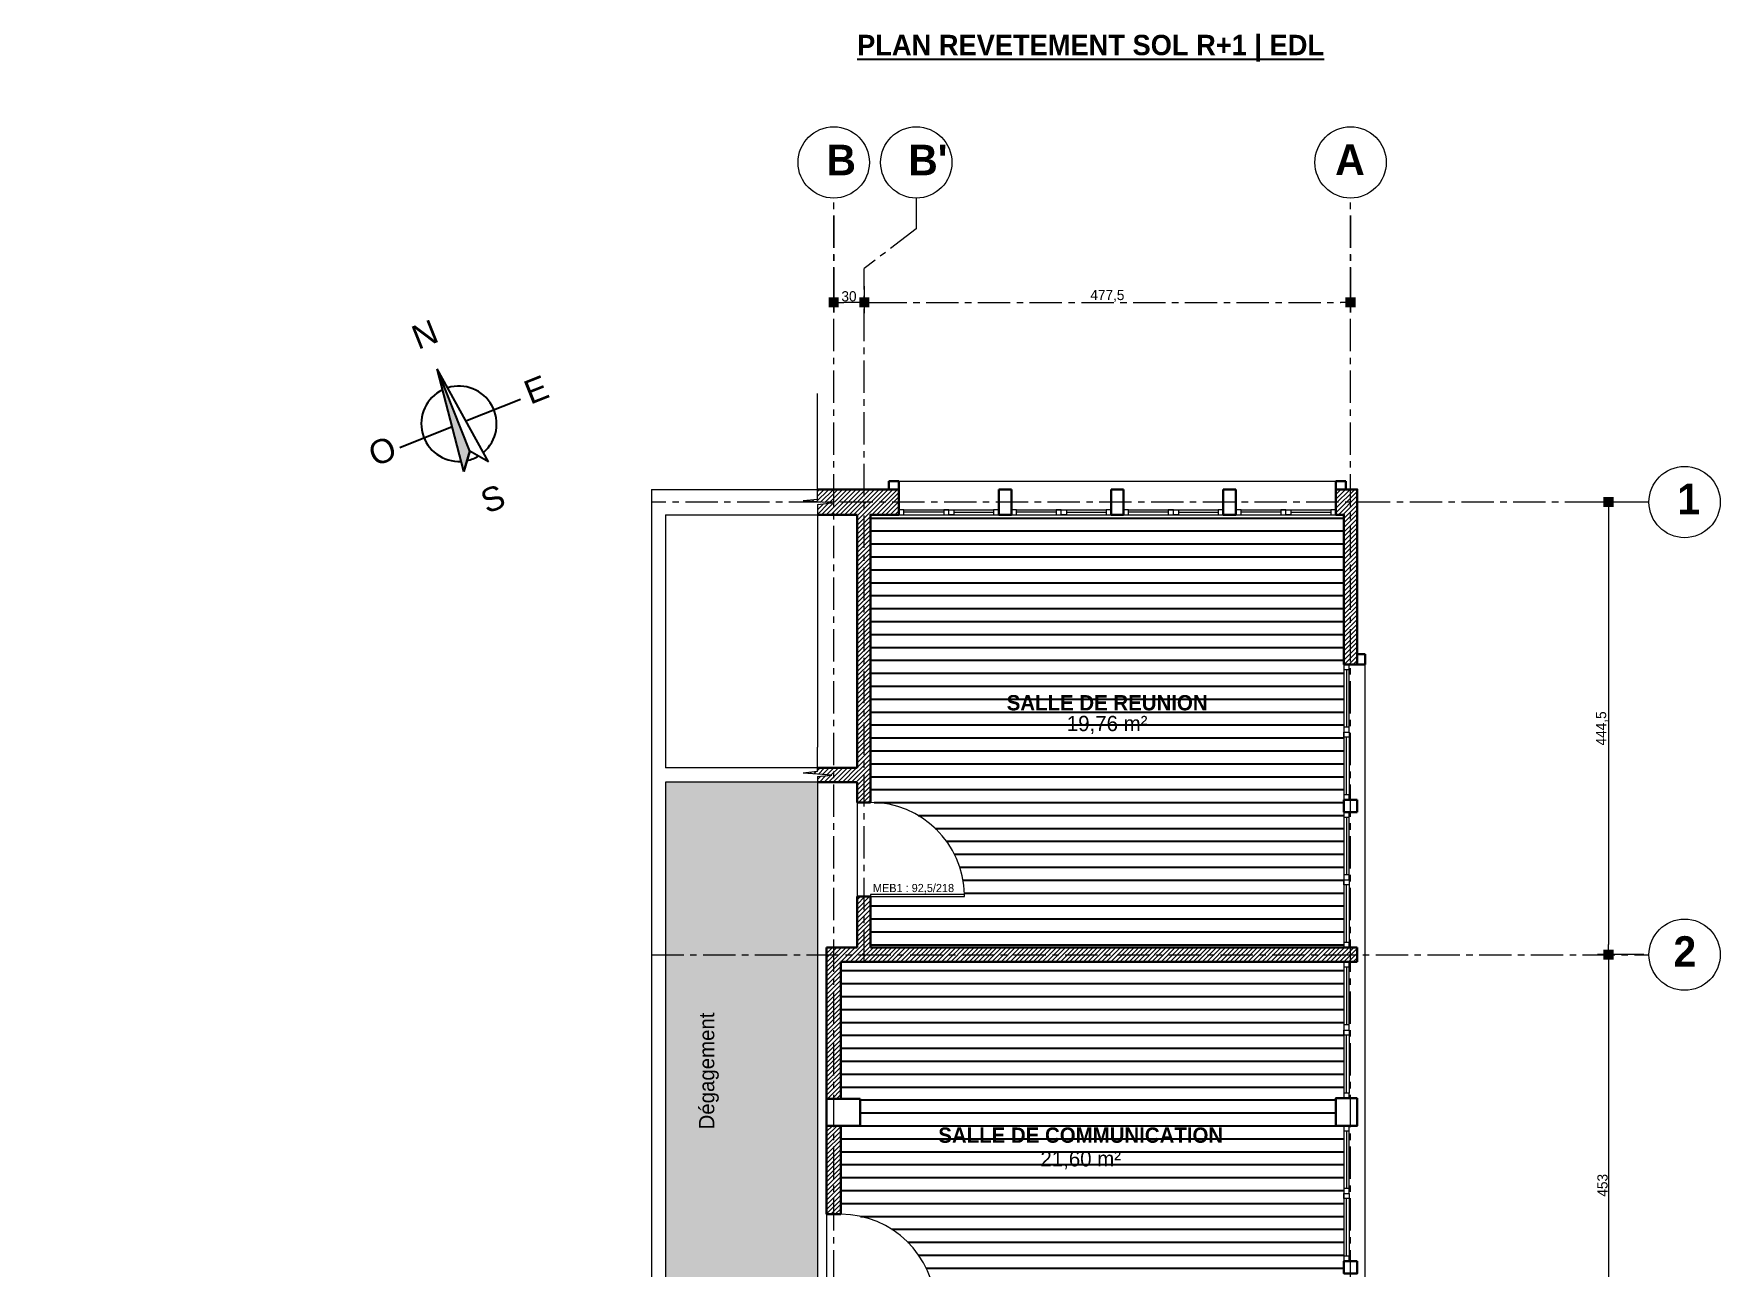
# Model space of a CAD drawing. Header units: centimetres. Extents: x -15293 to 11572, y -4790 to 2619.
# Drawn here: x -9283 to -7627, y 331 to 1542 of the extents above; entities that cross this region are included whole.
import ezdxf

# ---------------------------------------------------------------- set-up
doc = ezdxf.new("R2010")
doc.units = ezdxf.units.CM
doc.linetypes.add('Axe', pattern=[1093.611073, 529.166651, -211.666656, 141.111112, -211.666656])
doc.linetypes.add('CENTER', pattern=[50.8, 31.75, -6.35, 6.35, -6.35])
doc.layers.get('0').update_dxf_attribs({"lineweight": 0})
for name, color, linetype in [('Fenêtre', 132, 'Continuous'), ('MArque de rupture', 7, 'Continuous'), ('Orientation', 7, 'Continuous'), ('TSJ_REVETEMENT', 30, 'Continuous'), ('TSJ_TEXTE', 6, 'Continuous')]:
    doc.layers.add(name, color=color, linetype=linetype)
for name, color, linetype, lineweight in [('Mur', 7, 'Continuous', 30), ('Partie coupée', 7, 'Continuous', 30), ('Poteaux', 7, 'Continuous', 30), ('Symbole de rupture', 6, 'Continuous', 0), ('TSJ_MENUISERIE', 150, 'Continuous', 15), ('TSJ_MUR', 1, 'Continuous', 30), ('TSJ_VUE', 5, 'Continuous', 13)]:
    doc.layers.add(name, color=color, linetype=linetype, lineweight=lineweight)
for name, color, linetype, lineweight, true_color in [('Partie Non étudiée', 7, 'Continuous', 0, 0xa8a8a8), ('TSJ_AXE', 7, 'CENTER', 0, 0xb80000), ('TSJ_DEPOSE', 7, 'Continuous', 30, 0xff8a8a), ('TSJ_HACHURE', 7, 'Axe', 0, 0x969696)]:
    doc.layers.add(name, color=color, linetype=linetype, lineweight=lineweight, true_color=true_color)
doc.styles.add('Arial', font='arial.ttf')
doc.styles.get("Standard").update_dxf_attribs({"font": 'GOTHIC.TTF'})
doc.dimstyles.new('Axe cotation', dxfattribs={"dimtxt": 10, "dimasz": 10, "dimexe": 10.625, "dimexo": 5, "dimtad": 1, "dimtxsty": 'Standard', "dimblk": 'BOXFILLED', "dimcen": 8, "dimadec": 0, "dimazin": 0, "dimtfac": 1, "dimtmove": 0, "dimatfit": 3, "dimldrblk": 'BOXFILLED', "dimfxl": 1, "dimlwd": 9, "dimlwe": 9, "dimarcsym": 0})

# ---------------------------------------------------------------- blocks, each defined once
blk = doc.blocks.new('Marque de rupture')
at = {"layer": 'Symbole de rupture', "lineweight": 20}
for p, q in [((0, -3.6), (0, 20.4)), ((0, -3.6), (-14.1, -5.1)), ((14.1, -7.1), (-14.1, -5.1)), ((0, -8.6), (14.1, -7.1)), ((0, -8.6), (0, -32.6))]:
    blk.add_line(p, q, dxfattribs=at)
blk = doc.blocks.new('_BoxFilled')
at = {"color": 0, "linetype": 'ByBlock', "lineweight": -2}
blk.add_line((-0.5, 0), (-1, 0), dxfattribs=at)
at = {"color": 0, "linetype": 'ByBlock'}
blk.add_solid([(-0.5, 0.5), (0.5, 0.5), (-0.5, -0.5), (0.5, -0.5)], dxfattribs=at)
blk = doc.blocks.new('*D429')
at = {"layer": 'Defpoints', "color": 0, "linetype": 'ByBlock', "transparency": 16777216}
for p in [(-7697, 1082.5), (-7736.8, 638), (-7697, 638)]:
    blk.add_point(p, dxfattribs=at)
at = {"layer": 'TSJ_AXE', "color": 0, "linetype": 'ByBlock', "lineweight": 9, "transparency": 16777216}
for p, q in [((-7702, 1082.5), (-7747.4, 1082.5)), ((-7736.8, 1072.5), (-7736.8, 648)), ((-7702, 638), (-7747.4, 638))]:
    blk.add_line(p, q, dxfattribs=at)
at = {"layer": 'TSJ_AXE', "color": 0, "linetype": 'ByBlock', "lineweight": 9, "transparency": 16777216, "xscale": 10, "yscale": 10, "zscale": 10}
for p, rotation in [((-7736.8, 1082.5), 90), ((-7736.8, 638), 270)]:
    blk.add_blockref('_BoxFilled', p, dxfattribs=dict(at, rotation=rotation))
at = {"layer": 'TSJ_AXE', "color": 0, "linetype": 'ByBlock', "transparency": 16777216, "insert": (-7743.1, 860.2), "char_height": 10, "attachment_point": 5, "rotation": 90}
blk.add_mtext('444,5', dxfattribs=at)
blk = doc.blocks.new('*D430')
at = {"layer": 'Defpoints', "color": 0, "linetype": 'ByBlock', "transparency": 16777216}
for p in [(-7697, 638), (-7736.8, 185), (-7697, 185)]:
    blk.add_point(p, dxfattribs=at)
at = {"layer": 'TSJ_AXE', "color": 0, "linetype": 'ByBlock', "lineweight": 9, "transparency": 16777216}
for p, q in [((-7702, 638), (-7747.4, 638)), ((-7736.8, 628), (-7736.8, 195)), ((-7702, 185), (-7747.4, 185))]:
    blk.add_line(p, q, dxfattribs=at)
at = {"layer": 'TSJ_AXE', "color": 0, "linetype": 'ByBlock', "lineweight": 9, "transparency": 16777216, "xscale": 10, "yscale": 10, "zscale": 10}
for p, rotation in [((-7736.8, 638), 90), ((-7736.8, 185), 270)]:
    blk.add_blockref('_BoxFilled', p, dxfattribs=dict(at, rotation=rotation))
at = {"layer": 'TSJ_AXE', "color": 0, "linetype": 'ByBlock', "transparency": 16777216, "insert": (-7742.6, 411.5), "char_height": 10, "attachment_point": 5, "rotation": 90}
blk.add_mtext('453', dxfattribs=at)
blk = doc.blocks.new('*D427')
at = {"layer": 'Defpoints', "color": 0, "transparency": 16777216}
for p in [(-8497.5, 1368.8), (-8467.5, 1299.6), (-8497.5, 1278.6)]:
    blk.add_point(p, dxfattribs=at)
at = {"layer": 'TSJ_AXE', "color": 0, "lineweight": 9, "transparency": 16777216}
for p, q in [((-8497.5, 1363.8), (-8497.5, 1268)), ((-8467.5, 1294.6), (-8467.5, 1268)), ((-8477.5, 1278.6), (-8487.5, 1278.6))]:
    blk.add_line(p, q, dxfattribs=at)
at = {"layer": 'TSJ_AXE', "color": 0, "lineweight": 9, "transparency": 16777216, "xscale": 10, "yscale": 10, "zscale": 10, "rotation": 180}
blk.add_blockref('_BoxFilled', (-8497.5, 1278.6), dxfattribs=at)
at = {"layer": 'TSJ_AXE', "color": 0, "lineweight": 9, "transparency": 16777216, "xscale": 10, "yscale": 10, "zscale": 10}
blk.add_blockref('_BoxFilled', (-8467.5, 1278.6), dxfattribs=at)
at = {"layer": 'TSJ_AXE', "color": 0, "transparency": 16777216, "insert": (-8482.5, 1284.5), "char_height": 10, "attachment_point": 5}
blk.add_mtext('30', dxfattribs=at)
blk = doc.blocks.new('*D428')
at = {"layer": 'Defpoints', "color": 0, "transparency": 16777216}
for p in [(-7990, 1368.8), (-8467.5, 1299.6), (-7990, 1278.6)]:
    blk.add_point(p, dxfattribs=at)
at = {"layer": 'TSJ_AXE', "color": 0, "lineweight": 9, "transparency": 16777216}
for p, q in [((-7990, 1363.8), (-7990, 1268)), ((-8467.5, 1294.6), (-8467.5, 1268)), ((-8457.5, 1278.6), (-8000, 1278.6))]:
    blk.add_line(p, q, dxfattribs=at)
at = {"layer": 'TSJ_AXE', "color": 0, "lineweight": 9, "transparency": 16777216, "xscale": 10, "yscale": 10, "zscale": 10, "rotation": 180}
blk.add_blockref('_BoxFilled', (-8467.5, 1278.6), dxfattribs=at)
at = {"layer": 'TSJ_AXE', "color": 0, "lineweight": 9, "transparency": 16777216, "xscale": 10, "yscale": 10, "zscale": 10}
blk.add_blockref('_BoxFilled', (-7990, 1278.6), dxfattribs=at)
at = {"layer": 'TSJ_AXE', "color": 0, "transparency": 16777216, "insert": (-8228.8, 1284.9), "char_height": 10, "attachment_point": 5}
blk.add_mtext('477,5', dxfattribs=at)

msp = doc.modelspace()

# ---------------------------------------------------------------- hatches: boundary and pattern name
at = {"true_color": 0xc7c8ca}
h = msp.add_hatch(color=9, dxfattribs=at)
h.dxf.hatch_style = 1
h.paths.add_polyline_path([(-8857.427, 1123.292, -0.04028833), (-8863.321, 1122.473), (-8860.706, 1112.388)])
h.paths.add_polyline_path([(-8854.653, 1132.521), (-8865.378, 1159.426), (-8872.201, 1156.706), (-8863.321, 1122.473, 0.04028833), (-8857.427, 1123.292)])
h.paths.add_polyline_path([(-8879.074, 1193.783, 0.01818794), (-8881.537, 1192.701), (-8872.201, 1156.706), (-8865.378, 1159.426)])
h.paths.add_polyline_path([(-8886.927, 1213.482), (-8881.537, 1192.701, -0.01818794), (-8879.074, 1193.783)])
at = {"layer": 'TSJ_HACHURE', "lineweight": 0, "true_color": 0xc7c8ca}
h = msp.add_hatch(dxfattribs=at)
h.set_pattern_fill('ANSI31', color=9)
h.set_pattern_definition([(45, (-8708.273, 0), (-2.245064, 2.245064), [])])
h.paths.add_polyline_path([(-8474.518, 1069.989), (-8474.518, 821.489), (-8513.518, 821.489), (-8513.518, 817.921), (-8527.659, 816.421), (-8499.376, 814.421), (-8513.518, 812.921), (-8513.518, 807.489), (-8474.518, 807.489), (-8474.518, 787.489), (-8461.518, 787.489), (-8461.518, 1069.989), (-8433.518, 1069.989), (-8433.518, 1094.989), (-8513.518, 1094.989), (-8513.518, 1085.17), (-8527.659, 1083.67), (-8499.376, 1081.67), (-8513.518, 1080.17), (-8513.518, 1069.989)])
h.paths.add_polyline_path([(-7983.518, 1094.989), (-8004.518, 1094.989), (-8004.518, 1069.989), (-7996.518, 1069.989), (-7996.518, 922.989), (-7983.518, 922.989)])
h.paths.add_polyline_path([(-7983.518, 630.989), (-7983.518, 644.989), (-8461.518, 644.989), (-8461.518, 694.989), (-8474.518, 694.989), (-8474.518, 644.989), (-8504.518, 644.989), (-8504.518, 496.489), (-8490.518, 496.489), (-8490.518, 630.989)])
h.paths.add_polyline_path([(-8490.518, 469.989), (-8504.518, 469.989), (-8504.518, 382.989), (-8490.518, 382.989)])
h.paths.add_polyline_path([(-8490.518, 289.989), (-8504.518, 289.989), (-8504.518, 191.989), (-8513.518, 191.989), (-8513.518, 188.421), (-8522.518, 187.466), (-8522.518, 186.557), (-8499.376, 184.921), (-8513.518, 183.421), (-8513.518, 177.989), (-8461.518, 177.989), (-8461.518, -7.011), (-8447.518, -7.011), (-8447.518, 177.989), (-7983.518, 177.989), (-7983.518, 191.989), (-8490.518, 191.989)])
h.paths.add_polyline_path([(-7983.518, 43.989), (-7996.518, 43.989), (-7996.518, -105.011), (-8447.518, -105.011), (-8447.518, -90.011), (-8461.518, -90.011), (-8461.518, -105.011), (-8513.518, -105.011), (-8513.518, -108.579), (-8522.518, -109.534), (-8522.518, -110.443), (-8499.376, -112.079), (-8513.518, -113.579), (-8513.518, -119.011), (-7996.518, -119.011), (-7996.518, -199.011), (-7983.518, -199.011)])
h.paths.add_polyline_path([(-7983.518, -307.011), (-7996.518, -307.011), (-7996.518, -387.011), (-8513.518, -387.011), (-8513.518, -390.579), (-8527.659, -392.079), (-8499.376, -394.079), (-8513.518, -395.579), (-8513.518, -401.011), (-7996.518, -401.011), (-7996.518, -421.011), (-7992.518, -421.011), (-7991.018, -435.153), (-7989.018, -406.869), (-7987.518, -421.011), (-7983.518, -421.011)])
at = {"layer": 'TSJ_REVETEMENT'}
h = msp.add_hatch(dxfattribs=at)
h.set_pattern_fill('ANSI31', color=256, scale=4, angle=135)
h.paths.add_polyline_path([(-9876.568, 469.989), (-9884.568, 469.989), (-9884.568, 496.989), (-9876.568, 496.989), (-9876.568, 501.989), (-9876.568, 630.989), (-10370.568, 630.989), (-10370.568, 496.489), (-10351.568, 496.489), (-10351.568, 469.989), (-10370.568, 469.989), (-10370.568, 383.989, -0.40452533), (-10276.568, 292.989), (-10276.568, 289.989), (-10370.568, 289.989), (-10370.568, 191.989), (-9876.568, 191.989), (-9876.568, 196.989), (-9876.568, 324.989), (-9876.568, 336.989), (-9876.568, 341.989)])
h.paths.add_polyline_path([(-10839.11, -727.19), (-10938.979, -727.19), (-10938.979, -770.337), (-10839.11, -770.337)])
h.paths.add_polyline_path([(-7996.518, 324.989), (-7996.518, 336.989), (-7996.518, 341.989), (-7996.518, 469.989), (-8004.518, 469.989), (-8004.518, 496.989), (-7996.518, 496.989), (-7996.518, 501.989), (-7996.518, 630.989), (-8461.518, 630.989), (-8490.518, 630.989), (-8490.518, 496.489), (-8471.518, 496.489), (-8471.518, 469.989), (-8490.518, 469.989), (-8490.518, 382.989, -0.40776186), (-8397.518, 291.989), (-8397.518, 289.989), (-8490.518, 289.989), (-8490.518, 191.989), (-7996.518, 191.989), (-7996.518, 196.989)])
h.paths.add_polyline_path([(-7996.518, 1069.989), (-8004.518, 1069.989), (-8009.518, 1069.989), (-8102.518, 1069.989), (-8115.018, 1069.989), (-8120.018, 1069.989), (-8213.018, 1069.989), (-8225.018, 1069.989), (-8230.018, 1069.989), (-8323.018, 1069.989), (-8335.518, 1069.989), (-8340.518, 1069.989), (-8433.518, 1069.989), (-8461.518, 1069.989), (-8461.518, 787.489, -0.40772614), (-8369.018, 696.989), (-8369.018, 694.989), (-8461.518, 694.989), (-8461.518, 644.989), (-7996.518, 644.989), (-7996.518, 649.989), (-7996.518, 777.989), (-7996.518, 789.989), (-7996.518, 794.989), (-7996.518, 922.989)])
h.paths.add_polyline_path([(-8878.784, 25.003), (-8978.654, 25.003), (-8978.654, -18.144), (-8878.784, -18.144)])
h.paths.add_polyline_path([(-8276.248, 848.484), (-8184.367, 848.484), (-8184.367, 880.865), (-8276.248, 880.865)], flags=24)
h.paths.add_polyline_path([(-8323.787, 869.447), (-8132.953, 869.447), (-8132.953, 902.266), (-8323.787, 902.266)], flags=24)
h.paths.add_polyline_path([(-8301.014, 421.008), (-8209.133, 421.008), (-8209.133, 453.389), (-8301.014, 453.389)], flags=24)
h.paths.add_polyline_path([(-8397.117, 444.811), (-8111.5, 444.811), (-8111.5, 477.63), (-8397.117, 477.63)], flags=24)
h.paths.add_polyline_path([(-10169.449, 456.561), (-10077.567, 456.561), (-10077.567, 488.942), (-10169.449, 488.942)], flags=24)
h.paths.add_polyline_path([(-10305.141, 478.903), (-9955.609, 478.903), (-9955.609, 511.723), (-10305.141, 511.723)], flags=24)
h = msp.add_hatch(dxfattribs=at)
h.set_pattern_fill('ANGLE', color=256, scale=3)
h.set_pattern_definition([(0, (0, 0), (0, 20.955), [15.24, -5.715]), (90, (0, 0), (-20.955, 1e-15), [15.24, -5.715])])
h.paths.add_polyline_path([(-9876.568, -401.011), (-10370.568, -401.011), (-10370.568, -563.011, -0.40452533), (-10276.568, -654.011), (-10276.568, -657.011), (-10370.568, -657.011), (-10370.568, -675.011), (-9876.568, -675.011), (-9876.568, -670.011), (-9876.568, -542.011)])
h.paths.add_polyline_path([(-9876.568, 43.989), (-9876.568, 48.989), (-9876.568, 177.989), (-10370.568, 177.989), (-10370.568, 4.989, -0.40407836), (-10280.568, -82.011), (-10280.568, -85.011), (-10370.568, -85.011), (-10370.568, -105.011), (-9876.568, -105.011)])
h.paths.add_polyline_path([(-8513.518, 788.921), (-8513.518, 807.489), (-8662.518, 807.489), (-8662.518, 637.989), (-8513.518, 637.989)])
h.paths.add_polyline_path([(-8513.518, 637.989), (-8662.518, 637.989), (-8662.518, 191.989), (-8644.518, 191.989), (-8644.518, 253.062, -0.40340918), (-8583.518, 194.321, -0.40340918), (-8522.518, 253.062), (-8522.518, 191.989), (-8513.518, 191.989)])
h.paths.add_polyline_path([(-8513.518, 159.421), (-8513.518, 177.989), (-8522.518, 177.989), (-8522.518, 184.989), (-8644.518, 184.989), (-8644.518, 177.989), (-8662.518, 177.989), (-8662.518, -105.011), (-8644.518, -105.011), (-8644.518, -43.938, -0.40340918), (-8583.518, -102.679, -0.40340918), (-8522.518, -43.938), (-8522.518, -105.011), (-8513.518, -105.011)])
h.paths.add_polyline_path([(-8513.518, -137.579), (-8513.518, -119.011), (-8522.518, -119.011), (-8522.518, -112.011), (-8644.518, -112.011), (-8644.518, -119.011), (-8662.518, -119.011), (-8662.518, -387.011), (-8647.518, -387.011), (-8647.518, -327.435, -0.40612344), (-8588.018, -385.316, -0.40612344), (-8528.518, -327.435), (-8528.518, -387.011), (-8513.518, -387.011)])
h.paths.add_polyline_path([(-10280.568, -119.011), (-10370.568, -119.011), (-10370.568, -387.011), (-10280.568, -387.011), (-10280.568, -325.511), (-10324.444, -325.511), (-10325.568, -181.721), (-10280.568, -181.689)])
h.paths.add_polyline_path([(-10280.568, -181.689), (-10325.568, -181.721), (-10324.444, -325.511), (-10280.568, -325.511), (-10280.568, -275.011), (-10287.568, -275.011, -0.41421356), (-10291.568, -271.011), (-10291.568, -235.011, -0.41421356), (-10287.568, -231.011), (-10280.568, -231.011)], flags=17)
h.paths.add_polyline_path([(-10249.568, -119.011), (-10280.568, -119.011), (-10280.568, -181.689), (-10249.568, -181.668)])
h.paths.add_polyline_path([(-10249.568, -181.668), (-10280.568, -181.689), (-10280.568, -231.011), (-10249.568, -231.011)], flags=17)
h.paths.add_polyline_path([(-10218.568, -119.011), (-10249.568, -119.011), (-10249.568, -181.668), (-10218.568, -181.646)], flags=17)
h.paths.add_polyline_path([(-10218.568, -181.646), (-10249.568, -181.668), (-10249.568, -231.011), (-10218.568, -231.011)], flags=17)
h.paths.add_polyline_path([(-10187.568, -119.011), (-10218.568, -119.011), (-10218.568, -181.646), (-10187.568, -181.624)], flags=17)
h.paths.add_polyline_path([(-10187.568, -181.624), (-10218.568, -181.646), (-10218.568, -231.011), (-10187.568, -231.011)], flags=17)
h.paths.add_polyline_path([(-10156.568, -119.011), (-10187.568, -119.011), (-10187.568, -181.624), (-10156.568, -181.603)], flags=17)
h.paths.add_polyline_path([(-10156.568, -181.603), (-10187.568, -181.624), (-10187.568, -231.011), (-10156.568, -231.011)], flags=17)
h.paths.add_polyline_path([(-10125.568, -119.011), (-10156.568, -119.011), (-10156.568, -181.603), (-10125.568, -181.581)], flags=17)
h.paths.add_polyline_path([(-10125.568, -181.581), (-10156.568, -181.603), (-10156.568, -231.011), (-10125.568, -231.011)], flags=17)
h.paths.add_polyline_path([(-10094.568, -119.011), (-10125.568, -119.011), (-10125.568, -181.581), (-10094.568, -181.559)])
h.paths.add_polyline_path([(-10094.568, -181.559), (-10125.568, -181.581), (-10125.568, -231.011), (-10094.568, -231.011)], flags=17)
h.paths.add_polyline_path([(-10063.568, -119.011), (-10094.568, -119.011), (-10094.568, -181.559), (-10063.568, -181.538)])
h.paths.add_polyline_path([(-10063.568, -181.538), (-10094.568, -181.559), (-10094.568, -231.011), (-10063.568, -231.011)], flags=17)
h.paths.add_polyline_path([(-10032.568, -119.011), (-10063.568, -119.011), (-10063.568, -181.538), (-10032.568, -181.516)])
h.paths.add_polyline_path([(-10032.568, -181.516), (-10063.568, -181.538), (-10063.568, -231.011), (-10032.568, -231.011)], flags=17)
h.paths.add_polyline_path([(-9876.568, -119.011), (-10032.568, -119.011), (-10032.568, -181.516), (-10025.568, -181.511, -1), (-10009.568, -181.511, -1), (-10025.568, -181.511), (-10032.568, -181.516), (-10032.568, -231.011), (-10025.568, -231.011, -0.41421356), (-10021.568, -235.011, -0.41421356), (-10025.568, -239.011), (-10032.568, -239.011), (-10032.568, -244.011), (-10280.568, -244.011), (-10280.568, -264.011), (-10032.568, -264.011), (-10032.568, -325.511), (-10025.568, -325.511), (-10025.568, -314.683), (-10014.684, -325.566), (-10025.568, -336.289), (-10025.568, -325.511), (-10032.568, -325.511), (-10032.568, -387.011), (-9876.568, -387.011), (-9876.568, -303.011, -0.40512645), (-9976.568, -206.011), (-9976.568, -203.011), (-9876.568, -203.011)])
h.paths.add_polyline_path([(-10050.568, -1165.011), (-10064.568, -1165.011), (-10064.568, -1142.011), (-10370.568, -1142.011), (-10370.568, -1164.011), (-10280.568, -1164.011), (-10280.568, -1167.011, -0.40407836), (-10370.568, -1254.011), (-10370.568, -1269.011), (-10064.568, -1248.011), (-10064.568, -1235.011), (-10050.568, -1235.011, 0.40171217), (-9980.632, -1168.011), (-10050.568, -1168.011)])
h.paths.add_polyline_path([(-9877.568, -1142.011), (-10050.568, -1142.011), (-10050.568, -1165.011), (-9980.568, -1165.011), (-9980.568, -1168.011), (-9980.632, -1168.011, -0.40171217), (-10050.568, -1235.011), (-10050.568, -1280.011), (-9963.573, -1280.011), (-9963.068, -1272.869), (-9962.311, -1280.011), (-9877.568, -1280.011)])
h.paths.add_polyline_path([(-10839.11, -648.162), (-10938.979, -648.162), (-10938.979, -691.309), (-10839.11, -691.309)])
h.paths.add_polyline_path([(-8497.518, -119.011), (-8513.518, -119.011), (-8513.518, -137.579), (-8513.518, -387.011), (-8497.518, -387.011)])
h.paths.add_polyline_path([(-8454.518, -119.011), (-8497.518, -119.011), (-8497.518, -387.011), (-8454.518, -387.011)])
h.paths.add_polyline_path([(-8224.018, -181.511), (-8231.018, -181.511, -1), (-8247.018, -181.511, -1), (-8231.018, -181.511), (-8224.018, -181.511), (-8224.018, -119.011), (-8454.518, -119.011), (-8454.518, -387.011), (-8420.018, -387.011), (-8420.018, -237.011, -0.41421356), (-8416.018, -233.011), (-8224.018, -233.011)])
h.paths.add_polyline_path([(-8191.518, -119.011), (-8224.018, -119.011), (-8224.018, -181.511), (-8191.518, -181.511)])
h.paths.add_polyline_path([(-8159.018, -119.011), (-8191.518, -119.011), (-8191.518, -181.511), (-8159.018, -181.511)])
h.paths.add_polyline_path([(-8126.518, -119.011), (-8159.018, -119.011), (-8159.018, -181.511), (-8126.518, -181.511)])
h.paths.add_polyline_path([(-8191.518, -181.511), (-8224.018, -181.511), (-8224.018, -233.011), (-8191.518, -233.011)])
h.paths.add_polyline_path([(-8159.018, -181.511), (-8191.518, -181.511), (-8191.518, -233.011), (-8159.018, -233.011)])
h.paths.add_polyline_path([(-8126.518, -181.511), (-8159.018, -181.511), (-8159.018, -233.011), (-8126.518, -233.011)])
h.paths.add_polyline_path([(-7996.518, -119.011), (-8126.518, -119.011), (-8126.518, -181.511), (-8061.518, -181.511), (-8061.518, -325.593), (-8126.518, -325.593), (-8126.518, -387.011), (-7996.518, -387.011), (-7996.518, -307.011), (-7996.518, -302.011), (-7996.518, -199.011)])
h.paths.add_polyline_path([(-8061.518, -181.511), (-8126.518, -181.511), (-8126.518, -233.011), (-8119.518, -233.011, -0.41421356), (-8115.518, -237.011), (-8115.518, -271.011, -0.41421356), (-8119.518, -275.011), (-8126.518, -275.011), (-8126.518, -325.593), (-8061.518, -325.593)], flags=17)
h.paths.add_polyline_path([(-8126.518, -325.593), (-8159.018, -325.593), (-8159.018, -387.011), (-8126.518, -387.011)])
h.paths.add_polyline_path([(-8126.518, -275.011), (-8159.018, -275.011), (-8159.018, -325.593), (-8126.518, -325.593)])
h.paths.add_polyline_path([(-8159.018, -275.011), (-8191.518, -275.011), (-8191.518, -325.593), (-8159.018, -325.593)])
h.paths.add_polyline_path([(-8159.018, -325.593), (-8191.518, -325.593), (-8191.518, -387.011), (-8159.018, -387.011)])
h.paths.add_polyline_path([(-8191.518, -325.593), (-8224.018, -325.593), (-8224.018, -387.011), (-8191.518, -387.011)])
h.paths.add_polyline_path([(-8191.518, -275.011), (-8224.018, -275.011), (-8224.018, -325.593), (-8191.518, -325.593)])
h.paths.add_polyline_path([(-8224.018, -275.011), (-8256.518, -275.011), (-8256.518, -325.593), (-8224.018, -325.593)], flags=17)
h.paths.add_polyline_path([(-8224.018, -325.593), (-8256.518, -325.593), (-8256.518, -387.011), (-8224.018, -387.011)], flags=16)
h.paths.add_polyline_path([(-8256.518, -325.593), (-8289.018, -325.593), (-8289.018, -387.011), (-8256.518, -387.011)], flags=16)
h.paths.add_polyline_path([(-8256.518, -275.011), (-8289.018, -275.011), (-8289.018, -325.593), (-8256.518, -325.593)], flags=17)
h.paths.add_polyline_path([(-8289.018, -275.011), (-8321.518, -275.011), (-8321.518, -325.593), (-8289.018, -325.593)], flags=17)
h.paths.add_polyline_path([(-8289.018, -325.593), (-8321.518, -325.593), (-8321.518, -387.011), (-8289.018, -387.011)], flags=17)
h.paths.add_polyline_path([(-8321.518, -325.593), (-8354.018, -325.593), (-8354.018, -387.011), (-8321.518, -387.011)], flags=17)
h.paths.add_polyline_path([(-8321.518, -275.011), (-8354.018, -275.011), (-8354.018, -325.593), (-8321.518, -325.593)], flags=17)
h.paths.add_polyline_path([(-8354.018, -275.011), (-8386.518, -275.011), (-8386.518, -325.593), (-8354.018, -325.593)], flags=17)
h.paths.add_polyline_path([(-8354.018, -325.593), (-8386.518, -325.593), (-8386.518, -387.011), (-8354.018, -387.011)])
h.paths.add_polyline_path([(-8386.518, -325.593), (-8392.712, -325.593), (-8392.712, -336.371), (-8403.596, -325.648), (-8392.712, -314.764), (-8392.712, -325.593), (-8386.518, -325.593), (-8386.518, -275.011), (-8409.018, -275.011), (-8409.018, -387.011), (-8386.518, -387.011)], flags=17)
h.paths.add_polyline_path([(-8878.784, 104.032), (-8978.654, 104.032), (-8978.654, 60.885), (-8878.784, 60.885)])
h.paths.add_polyline_path([(-7996.518, 43.989), (-7996.518, 48.989), (-7996.518, 177.989), (-8447.518, 177.989), (-8447.518, -7.011, -0.40318823), (-8364.518, -87.011), (-8364.518, -90.011), (-8447.518, -90.011), (-8447.518, -105.011), (-7996.518, -105.011)])
h.paths.add_polyline_path([(-8084.98, -103.754), (-8084.98, -83.322), (-8106.567, -83.322), (-8106.567, -103.754)], flags=24)
h.paths.add_polyline_path([(-8280.786, 73.396), (-8188.905, 73.396), (-8188.905, 105.777), (-8280.786, 105.777)], flags=24)
h.paths.add_polyline_path([(-8433.889, 94.359), (-8009.193, 94.359), (-8009.193, 127.179), (-8433.889, 127.179)], flags=24)
h.paths.add_polyline_path([(-8257.963, -327.17), (-8196.065, -327.17), (-8196.065, -309.9), (-8257.963, -309.9)], flags=9)
h.paths.add_polyline_path([(-10236.733, -1239.518), (-10156.425, -1239.518), (-10156.425, -1207.137), (-10236.733, -1207.137)], flags=24)
h.paths.add_polyline_path([(-10257.036, -1221.449), (-10135.114, -1221.449), (-10135.114, -1188.63), (-10257.036, -1188.63)], flags=24)
h.paths.add_polyline_path([(-10062.09, -1181.958), (-9981.249, -1181.958), (-9981.249, -1164.688), (-10062.09, -1164.688)], flags=24)
h.paths.add_polyline_path([(-9997.57, -1261.363), (-9917.262, -1261.363), (-9917.262, -1228.982), (-9997.57, -1228.982)], flags=24)
h.paths.add_polyline_path([(-9997.584, -1239.558), (-9920.754, -1239.558), (-9920.754, -1181.739), (-9997.584, -1181.739)], flags=24)
h.paths.add_polyline_path([(-8605.667, 450.35), (-8605.667, 595.879), (-8638.048, 595.879), (-8638.048, 450.35)], flags=24)
h.paths.add_polyline_path([(-8571.989, 3.919), (-8571.989, 149.447), (-8604.37, 149.447), (-8604.37, 3.919)], flags=24)
h.paths.add_polyline_path([(-10167.436, 33.333), (-10075.555, 33.333), (-10075.555, 65.714), (-10167.436, 65.714)], flags=24)
h.paths.add_polyline_path([(-10315.519, 55.753), (-9908.362, 55.753), (-9908.362, 113.95), (-10315.519, 113.95)], flags=24)
h.paths.add_polyline_path([(-10172.799, -582.984), (-10080.917, -582.984), (-10080.917, -550.603), (-10172.799, -550.603)], flags=24)
h.paths.add_polyline_path([(-10221.035, -562.786), (-10026.866, -562.786), (-10026.866, -529.966), (-10221.035, -529.966)], flags=24)

# ---------------------------------------------------------------- linework, layer by layer
at = {"layer": 'Fenêtre'}
msp.add_line((-7996.518, 789.989), (-7996.518, 789.989), dxfattribs=at)
at = {"layer": 'MArque de rupture', "lineweight": 0}
for p, q in [((-8513.518, 1109.17), (-8513.518, 1189.17)), ((-8513.518, 1056.17), (-8513.518, 841.921)), ((-8513.518, 788.921), (-8513.518, 191.989))]:
    msp.add_line(p, q, dxfattribs=at)
at = {"layer": 'Mur'}
for p, q in [((-8461.518, 1094.989), (-8461.518, 1094.989)), ((-7983.518, 644.989), (-7983.518, 644.989))]:
    msp.add_line(p, q, dxfattribs=at)
at = {"layer": 'Orientation', "transparency": 33554687}
for p, q in [((-8860.706, 1112.388), (-8886.927, 1213.482)), ((-8854.653, 1132.521), (-8860.706, 1112.388))]:
    msp.add_line(p, q, dxfattribs=at)
for points in [[(-8860.706, 1112.388), (-8886.927, 1213.482)], [(-8836.409, 1122.073), (-8886.927, 1213.482)], [(-8854.653, 1132.521), (-8886.927, 1213.482)], [(-8858.555, 1162.146), (-8805.116, 1183.449)], [(-8923.607, 1136.214), (-8872.201, 1156.706)], [(-8860.706, 1112.388), (-8854.653, 1132.521)], [(-8836.409, 1122.073), (-8854.653, 1132.521)]]:
    msp.add_lwpolyline(points, dxfattribs=at)
for start, end in [(115.782861, 273.298388), (310.411084, 107.444192), (282.526802, 301.155157)]:
    msp.add_arc((-8865.449, 1159.398), 36.986, start, end, dxfattribs=at)
at = {"layer": 'Partie coupée'}
for p, q in [((-8443.518, 1094.989), (-8443.518, 1102.989)), ((-8443.518, 1102.989), (-8433.518, 1102.989)), ((-8433.518, 1094.989), (-8433.518, 1102.989)), ((-8004.518, 1102.989), (-8004.518, 1094.989)), ((-7994.518, 1102.989), (-8004.518, 1102.989)), ((-7994.518, 1102.989), (-7994.518, 1094.989)), ((-7975.518, 932.989), (-7983.518, 932.989)), ((-7975.518, 922.989), (-7975.518, 932.989)), ((-7975.518, 922.989), (-7983.518, 922.989))]:
    msp.add_line(p, q, dxfattribs=at)
at = {"layer": 'Partie Non étudiée'}
for p, q in [((-8676.518, 1094.989), (-8676.518, -421.011)), ((-8676.518, 1094.989), (-8513.518, 1094.989)), ((-8662.518, 1069.989), (-8662.518, 821.489)), ((-8662.518, 1069.989), (-8513.518, 1069.989)), ((-8513.518, 821.489), (-8662.518, 821.489)), ((-8662.518, 807.489), (-8662.518, 191.989)), ((-8513.518, 807.489), (-8662.518, 807.489))]:
    msp.add_line(p, q, dxfattribs=at)
at = {"layer": 'Poteaux'}
for p, q in [((-8335.518, 1069.989), (-8335.518, 1094.989)), ((-8323.018, 1069.989), (-8323.018, 1094.989)), ((-8225.018, 1069.989), (-8225.018, 1094.989)), ((-8213.018, 1069.989), (-8213.018, 1094.989)), ((-8115.018, 1069.989), (-8115.018, 1094.989)), ((-8102.518, 1069.989), (-8102.518, 1094.989)), ((-7996.518, 789.989), (-7983.518, 789.989)), ((-7996.518, 777.989), (-7983.518, 777.989)), ((-8471.518, 496.489), (-8504.518, 496.489)), ((-8504.518, 496.489), (-8504.518, 469.989)), ((-8471.518, 469.989), (-8504.518, 469.989))]:
    msp.add_line(p, q, dxfattribs=at)
for points in [[(-8323.018, 1094.989), (-8335.518, 1094.989)], [(-8213.018, 1094.989), (-8225.018, 1094.989)], [(-8102.518, 1094.989), (-8115.018, 1094.989)], [(-8323.018, 1069.989), (-8335.518, 1069.989)], [(-8213.018, 1069.989), (-8225.018, 1069.989)], [(-8102.518, 1069.989), (-8115.018, 1069.989)], [(-7996.518, 777.989), (-7996.518, 789.989)], [(-7983.518, 777.989), (-7983.518, 789.989)], [(-8471.518, 469.989), (-8471.518, 496.489)]]:
    msp.add_lwpolyline(points, dxfattribs=at)
for points in [[(-7983.518, 496.989), (-8004.518, 496.989), (-8004.518, 469.989), (-7983.518, 469.989)], [(-7983.518, 336.989), (-7996.518, 336.989), (-7996.518, 324.989), (-7983.518, 324.989)]]:
    msp.add_lwpolyline(points, close=True, dxfattribs=at)
at = {"layer": 'TSJ_AXE'}
for p, q in [((-8497.518, -649.005), (-8497.518, 1381.049)), ((-8416.422, 1381.049), (-8416.422, 1350.814)), ((-7990.018, -649.005), (-7990.018, 1381.049)), ((-8416.422, 1350.814), (-8467.518, 1311.884)), ((-8467.518, 630.989), (-8467.518, 1311.884)), ((-8004.518, 1069.989), (-8004.518, 1094.989)), ((-7697.002, 1082.489), (-8676.518, 1082.489)), ((-8676.518, 637.989), (-7697.002, 637.989))]:
    msp.add_line(p, q, dxfattribs=at)
at = {"layer": 'TSJ_AXE', "linetype": 'ByBlock'}
for centre in [(-8497.518, 1416.049), (-8416.422, 1416.049), (-7990.018, 1416.049), (-7662.002, 1082.489), (-7662.002, 637.989)]:
    msp.add_circle(centre, 35, dxfattribs=at)
at = {"layer": 'TSJ_DEPOSE'}
for p, q in [((-8461.518, 644.989), (-7983.518, 644.989)), ((-8461.518, 630.989), (-7983.518, 630.989)), ((-7983.518, 630.989), (-7983.518, 644.989))]:
    msp.add_line(p, q, dxfattribs=at)
at = {"layer": 'TSJ_MENUISERIE', "lineweight": 20}
for p, q in [((-8433.518, 1069.989), (-8335.518, 1069.989)), ((-8428.518, 1074.989), (-8340.518, 1074.989)), ((-8389.518, 1072.489), (-8428.518, 1072.489)), ((-8379.518, 1072.489), (-8340.518, 1072.489)), ((-8323.018, 1069.989), (-8225.018, 1069.989)), ((-8318.018, 1074.989), (-8230.018, 1074.989)), ((-8279.018, 1072.489), (-8318.018, 1072.489)), ((-8269.018, 1072.489), (-8230.018, 1072.489)), ((-8213.018, 1069.989), (-8115.018, 1069.989)), ((-8208.018, 1074.989), (-8120.018, 1074.989)), ((-8169.018, 1072.489), (-8208.018, 1072.489)), ((-8159.018, 1072.489), (-8120.018, 1072.489)), ((-8102.518, 1069.989), (-8004.518, 1069.989)), ((-8097.518, 1074.989), (-8009.518, 1074.989)), ((-8058.518, 1072.489), (-8097.518, 1072.489)), ((-8048.518, 1072.489), (-8009.518, 1072.489)), ((-7996.518, 922.989), (-7996.518, 789.989)), ((-7994.018, 917.989), (-7994.018, 861.489)), ((-7991.518, 861.489), (-7991.518, 917.989)), ((-7994.018, 794.989), (-7994.018, 851.489)), ((-7991.518, 851.489), (-7991.518, 794.989)), ((-7996.518, 777.989), (-7996.518, 644.989)), ((-7994.018, 772.989), (-7994.018, 716.489)), ((-7991.518, 716.489), (-7991.518, 772.989)), ((-8369.018, 696.989), (-8461.518, 696.989)), ((-8461.518, 696.989), (-8461.518, 694.989)), ((-8369.018, 694.989), (-8369.018, 696.989)), ((-7994.018, 649.989), (-7994.018, 706.489)), ((-7991.518, 706.489), (-7991.518, 649.989)), ((-8461.518, 694.989), (-8369.018, 694.989)), ((-7996.518, 630.989), (-7996.518, 496.989)), ((-7994.018, 625.989), (-7994.018, 568.989)), ((-7991.518, 568.989), (-7991.518, 625.989)), ((-7994.018, 501.989), (-7994.018, 558.989)), ((-7991.518, 558.989), (-7991.518, 501.989)), ((-7996.518, 469.989), (-7996.518, 336.989)), ((-7994.018, 464.989), (-7994.018, 408.489)), ((-7991.518, 408.489), (-7991.518, 464.989)), ((-7994.018, 341.989), (-7994.018, 398.489)), ((-7991.518, 398.489), (-7991.518, 341.989))]:
    msp.add_line(p, q, dxfattribs=at)
at = {"layer": 'TSJ_MENUISERIE'}
msp.add_line((-8369.018, 694.989), (-8369.018, 695.009), dxfattribs=at)
at = {"layer": 'TSJ_MENUISERIE', "lineweight": 20}
for points in [[(-8433.518, 1069.989), (-8428.518, 1069.989), (-8428.518, 1074.989), (-8433.518, 1074.989)], [(-8335.518, 1074.989), (-8340.518, 1074.989), (-8340.518, 1069.989), (-8335.518, 1069.989)], [(-8323.018, 1069.989), (-8318.018, 1069.989), (-8318.018, 1074.989), (-8323.018, 1074.989)], [(-8225.018, 1074.989), (-8230.018, 1074.989), (-8230.018, 1069.989), (-8225.018, 1069.989)], [(-8213.018, 1069.989), (-8208.018, 1069.989), (-8208.018, 1074.989), (-8213.018, 1074.989)], [(-8115.018, 1074.989), (-8120.018, 1074.989), (-8120.018, 1069.989), (-8115.018, 1069.989)], [(-8102.518, 1069.989), (-8097.518, 1069.989), (-8097.518, 1074.989), (-8102.518, 1074.989)], [(-8004.518, 1074.989), (-8009.518, 1074.989), (-8009.518, 1069.989), (-8004.518, 1069.989)], [(-7996.518, 922.989), (-7996.518, 917.989), (-7991.518, 917.989), (-7991.518, 922.989)], [(-7991.518, 789.989), (-7991.518, 794.989), (-7996.518, 794.989), (-7996.518, 789.989)], [(-7996.518, 777.989), (-7996.518, 772.989), (-7991.518, 772.989), (-7991.518, 777.989)], [(-7991.518, 644.989), (-7991.518, 649.989), (-7996.518, 649.989), (-7996.518, 644.989)], [(-7996.518, 630.989), (-7996.518, 625.989), (-7991.518, 625.989), (-7991.518, 630.989)], [(-7991.518, 496.989), (-7991.518, 501.989), (-7996.518, 501.989), (-7996.518, 496.989)], [(-7996.518, 469.989), (-7996.518, 469.989), (-7996.518, 464.989), (-7991.518, 464.989), (-7991.518, 469.989)], [(-7991.518, 336.989), (-7991.518, 341.989), (-7996.518, 341.989), (-7996.518, 336.989)]]:
    msp.add_lwpolyline(points, dxfattribs=at)
for points in [[(-8389.518, 1069.989), (-8384.518, 1069.989), (-8384.518, 1074.989), (-8389.518, 1074.989)], [(-8379.518, 1069.989), (-8384.518, 1069.989), (-8384.518, 1074.989), (-8379.518, 1074.989)], [(-8279.018, 1069.989), (-8274.018, 1069.989), (-8274.018, 1074.989), (-8279.018, 1074.989)], [(-8269.018, 1069.989), (-8274.018, 1069.989), (-8274.018, 1074.989), (-8269.018, 1074.989)], [(-8169.018, 1069.989), (-8164.018, 1069.989), (-8164.018, 1074.989), (-8169.018, 1074.989)], [(-8159.018, 1069.989), (-8164.018, 1069.989), (-8164.018, 1074.989), (-8159.018, 1074.989)], [(-8058.518, 1069.989), (-8053.518, 1069.989), (-8053.518, 1074.989), (-8058.518, 1074.989)], [(-8048.518, 1069.989), (-8053.518, 1069.989), (-8053.518, 1074.989), (-8048.518, 1074.989)], [(-7996.518, 856.489), (-7991.518, 856.489), (-7991.518, 861.489), (-7996.518, 861.489)], [(-7996.518, 856.489), (-7991.518, 856.489), (-7991.518, 851.489), (-7996.518, 851.489)], [(-7996.518, 711.489), (-7991.518, 711.489), (-7991.518, 716.489), (-7996.518, 716.489)], [(-7996.518, 711.489), (-7991.518, 711.489), (-7991.518, 706.489), (-7996.518, 706.489)], [(-7996.518, 563.989), (-7991.518, 563.989), (-7991.518, 568.989), (-7996.518, 568.989)], [(-7996.518, 563.989), (-7991.518, 563.989), (-7991.518, 558.989), (-7996.518, 558.989)], [(-7996.518, 403.489), (-7991.518, 403.489), (-7991.518, 408.489), (-7996.518, 408.489)], [(-7996.518, 403.489), (-7991.518, 403.489), (-7991.518, 398.489), (-7996.518, 398.489)]]:
    msp.add_lwpolyline(points, close=True, dxfattribs=at)
at = {"layer": 'TSJ_MENUISERIE', "lineweight": 5}
msp.add_arc((-8461.533, 694.951), 92.538, 1.262146, 89.990171, dxfattribs=at)
at = {"layer": 'TSJ_MENUISERIE', "lineweight": 20}
msp.add_arc((-8490.533, 289.951), 93.038, 1.255233, 89.990278, dxfattribs=at)
at = {"layer": 'TSJ_MUR'}
for p, q in [((-8433.518, 1069.989), (-8433.518, 1094.989)), ((-8004.518, 1069.989), (-8004.518, 1094.989)), ((-8474.518, 1069.989), (-8513.518, 1069.989)), ((-7996.518, 922.989), (-7983.518, 922.989)), ((-8474.518, 821.489), (-8513.518, 821.489)), ((-8474.518, 807.489), (-8513.518, 807.489)), ((-8461.518, 787.489), (-8474.518, 787.489)), ((-8461.518, 694.989), (-8474.518, 694.989)), ((-8474.518, 694.989), (-8474.518, 644.989)), ((-8461.518, 694.989), (-8461.518, 644.989)), ((-8474.518, 644.989), (-8504.518, 644.989)), ((-8504.518, 644.989), (-8504.518, 496.489)), ((-8490.518, 496.489), (-8490.518, 630.989)), ((-8490.518, 630.989), (-8461.518, 630.989)), ((-8504.518, 469.989), (-8504.518, 382.989)), ((-8490.518, 382.989), (-8504.518, 382.989))]:
    msp.add_line(p, q, dxfattribs=at)
for points in [[(-8433.518, 1094.989), (-8513.518, 1094.989)], [(-7983.518, 922.989), (-7983.518, 1094.989), (-8004.518, 1094.989)], [(-8474.518, 1069.989), (-8474.518, 821.489)], [(-8433.518, 1069.989), (-8461.518, 1069.989), (-8461.518, 787.489)], [(-7996.518, 922.989), (-7996.518, 1069.989), (-8004.518, 1069.989)], [(-8474.518, 807.489), (-8474.518, 787.489)], [(-8490.518, 382.989), (-8490.518, 469.989)]]:
    msp.add_lwpolyline(points, dxfattribs=at)
at = {"layer": 'TSJ_VUE', "lineweight": 9}
for p, q in [((-8433.518, 1102.989), (-8004.518, 1102.989)), ((-7975.518, 43.989), (-7975.518, 922.989)), ((-8474.518, 787.489), (-8474.518, 694.989)), ((-8504.518, 382.989), (-8504.518, 289.989))]:
    msp.add_line(p, q, dxfattribs=at)

# ---------------------------------------------------------------- block references
for p in [(-8513.518, 1088.738), (-8513.518, 821.489)]:
    msp.add_blockref('Marque de rupture', p)

# ---------------------------------------------------------------- texts
at = {"layer": 'Orientation', "transparency": 33554687, "char_height": 23.503, "attachment_point": 1, "rotation": 21.734131, "style": 'Arial'}
for s, insert in [('N', (-8914.349, 1253.708)), ('E', (-8804.117, 1199.762)), ('O', (-8956.922, 1138.848)), ('S', (-8846.774, 1092.637))]:
    msp.add_mtext_dynamic_manual_height_columns(s, width=26.39183, gutter_width=819.722, heights=[0], dxfattribs=dict(at, insert=insert))
at = {"layer": 'Partie Non étudiée', "insert": (-8619.991, 523.752), "char_height": 15, "attachment_point": 5, "rotation": 90}
msp.add_mtext_dynamic_manual_height_columns('Dégagement', width=479.47189, gutter_width=12.5, heights=[2.167], dxfattribs=at)
at = {"layer": 'TSJ_AXE', "char_height": 30, "attachment_point": 1}
for s, insert in [('{\\fCentury Gothic|b1|i0|c0|p34;B}', (-8504.605, 1433.417)), ("{\\fCentury Gothic|b1|i0|c0|p34;B'}", (-8424.304, 1433.417)), ('{\\fCentury Gothic|b1|i0|c0|p34;A}', (-8005.081, 1433.796)), ('{\\fCentury Gothic|b1|i0|c0|p34;1}', (-7669.139, 1100.596)), ('{\\fCentury Gothic|b1|i0|c0|p34;2}', (-7672.952, 656.096))]:
    msp.add_mtext_dynamic_manual_height_columns(s, width=43.00473, gutter_width=12.5, heights=[0], dxfattribs=dict(at, insert=insert))
at = {"layer": 'TSJ_TEXTE'}
for s, width, heights, insert, char_height, attachment_point in [('{\\fCentury Gothic|b1|i0|c0|p34;\\LPLAN REVETEMENT SOL R+1 | EDL}', 787.04729, [2.167], (-8245.281, 1528.15), 20, 5), ('{\\fCentury Gothic|b1|i0|c0|p34;SALLE DE REUNION}', 210.39385, [2.167], (-8229.018, 885.296), 15, 5), ('19,76 m²', 210.39385, [2.167], (-8229.018, 863.644), 15, 5), ('MEB1 : 92,5/218 ', 106.9004, [0], (-8458.998, 707.465), 8, 1), ('{\\fCentury Gothic|b1|i0|c0|p34;SALLE DE COMMUNICATION}', 569.05307, [2.167], (-8254.956, 460.66), 15, 5), ('21,60 m²', 210.39385, [2.167], (-8254.956, 436.169), 15, 5)]:
    msp.add_mtext_dynamic_manual_height_columns(s, width=width, gutter_width=12.5, heights=heights, dxfattribs=dict(at, insert=insert, char_height=char_height, attachment_point=attachment_point))

# ---------------------------------------------------------------- dimensions: what is measured, and where the dimension line sits
at = {"layer": 'TSJ_AXE'}
for base, p2, picture, middle in [((-8497.518, 1278.597), (-8497.518, 1368.809), '*D427', (-8482.518, 1284.474)), ((-7990.018, 1278.597), (-7990.018, 1368.809), '*D428', (-8228.768, 1284.933))]:
    dim = msp.add_linear_dim(base=base, p1=(-8467.518, 1299.643), p2=p2, dimstyle='Axe cotation', dxfattribs=at)
    dim.commit()
    dim.dimension.update_dxf_attribs({"geometry": picture, "text_midpoint": middle})
at = {"layer": 'TSJ_AXE', "linetype": 'ByBlock'}
for base, p1, p2, picture, middle in [((-7736.754, 637.989), (-7697.002, 1082.489), (-7697.002, 637.989), '*D429', (-7743.09, 860.239)), ((-7736.754, 184.989), (-7697.002, 637.989), (-7697.002, 184.989), '*D430', (-7742.631, 411.489))]:
    dim = msp.add_linear_dim(base=base, p1=p1, p2=p2, angle=90, dimstyle='Axe cotation', dxfattribs=at)
    dim.commit()
    dim.dimension.update_dxf_attribs({"geometry": picture, "text_midpoint": middle})

doc.saveas('drawing.dxf')
